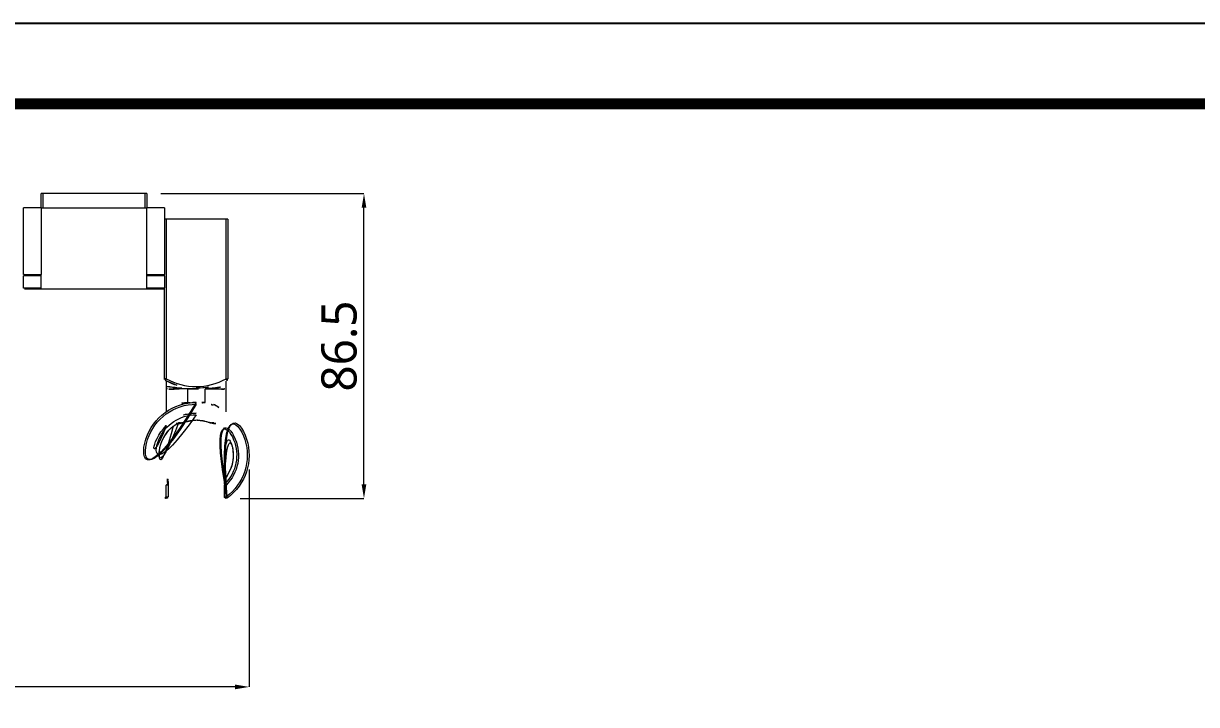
# Model space of a CAD drawing. Extents: x 16296660632 to 16296676586, y -37409619871 to -37409617240.
# Drawn here: x 16296675710.8 to 16296676043.5, y -37409617433.4 to -37409617240.1 of the extents above; entities that cross this region are included whole.
import ezdxf

# ---------------------------------------------------------------- set-up
doc = ezdxf.new("R2010")
doc.units = 0
doc.header["$LTSCALE"] = 10
doc.header["$MEASUREMENT"] = 0
doc.header["$PDMODE"] = 3
doc.header["$PDSIZE"] = -10
doc.layers.get('0').update_dxf_attribs({"linetype": 'CONTINUOUS'})
doc.layers.get('DEFPOINTS').update_dxf_attribs({"linetype": 'CONTINUOUS'})
doc.layers.add('1', color=7, linetype='CONTINUOUS', true_color=0xffffff)
doc.layers.add('尺寸线层', color=3, linetype='CONTINUOUS', lineweight=18, true_color=0x00ff00)
doc.styles.add('Daelim Dimension', font='')
doc.styles.get('Daelim Dimension').set_extended_font_data('NanumGothic')
doc.dimstyles.new('DEFAULT', dxfattribs={"dimscale": 2, "dimtxt": 2, "dimasz": 2, "dimexe": 0, "dimexo": 2, "dimgap": 1, "dimtad": 1, "dimdec": 1, "dimzin": 9, "dimdsep": 46, "dimtxsty": 'Daelim Dimension', "dimcen": 0.5, "dimclrd": 252, "dimclre": 252, "dimclrt": 3, "dimadec": 1, "dimazin": 0, "dimtfac": 1, "dimtdec": 1, "dimtix": 1, "dimtmove": 0, "dimatfit": 3, "dimfxl": 1, "dimtolj": 1, "dimtzin": 1, "dimlwd": 9, "dimlwe": 9, "dimarcsym": 0})

# ---------------------------------------------------------------- blocks, each defined once
blk = doc.blocks.new('*D25')
at = {"layer": 'DEFPOINTS', "color": 0, "transparency": 16777216}
for p in [(16296675774.76297, -37409617362.67672), (16296675504.763201, -37409617365.963226), (16296675504.763201, -37409617428.399132)]:
    blk.add_point(p, dxfattribs=at)
at = {"layer": '尺寸线层', "color": 5, "lineweight": 9, "transparency": 16777216}
for p, q in [((16296675774.76297, -37409617366.67672), (16296675774.76297, -37409617428.399132)), ((16296675504.763201, -37409617369.963226), (16296675504.763201, -37409617428.399132)), ((16296675770.76297, -37409617428.399132), (16296675508.763201, -37409617428.399132))]:
    blk.add_line(p, q, dxfattribs=at)
at = {"layer": '尺寸线层', "color": 5, "transparency": 16777216}
for points in [[(16296675508.763201, -37409617427.732468), (16296675508.763201, -37409617429.065804), (16296675504.763201, -37409617428.399132)], [(16296675770.76297, -37409617427.732468), (16296675770.76297, -37409617429.065804), (16296675774.76297, -37409617428.399132)]]:
    blk.add_solid(points, dxfattribs=at)
at = {"layer": '尺寸线层', "color": 7, "transparency": 16777216, "insert": (16296675639.763081, -37409617421.399132), "char_height": 10, "attachment_point": 5, "style": 'Daelim Dimension'}
blk.add_mtext('\\A1;270', dxfattribs=at)
blk = doc.blocks.new('*D26')
at = {"layer": 'DEFPOINTS', "color": 0, "transparency": 16777216}
for p in [(16296675745.76297, -37409617288.42672), (16296675807.3553, -37409617288.42672), (16296675768.26297, -37409617374.92406)]:
    blk.add_point(p, dxfattribs=at)
at = {"layer": '尺寸线层', "color": 5, "lineweight": 9, "transparency": 16777216}
for p, q in [((16296675749.76297, -37409617288.42672), (16296675807.3553, -37409617288.42672)), ((16296675807.3553, -37409617370.92406), (16296675807.3553, -37409617292.42672)), ((16296675772.26297, -37409617374.92406), (16296675807.3553, -37409617374.92406))]:
    blk.add_line(p, q, dxfattribs=at)
at = {"layer": '尺寸线层', "color": 5, "transparency": 16777216}
for points in [[(16296675806.68864, -37409617292.42672), (16296675808.02197, -37409617292.42672), (16296675807.3553, -37409617288.42672)], [(16296675806.68864, -37409617370.92406), (16296675808.02197, -37409617370.92406), (16296675807.3553, -37409617374.92406)]]:
    blk.add_solid(points, dxfattribs=at)
at = {"layer": '尺寸线层', "color": 7, "transparency": 16777216, "insert": (16296675800.35531, -37409617331.67538), "char_height": 10, "attachment_point": 5, "rotation": 90, "style": 'Daelim Dimension'}
blk.add_mtext('\\A1;86.5', dxfattribs=at)

msp = doc.modelspace()

# ---------------------------------------------------------------- linework, layer by layer
at = {"ltscale": 0.5}
msp.add_lwpolyline([(16296675244.97624, -37409618222.388077), (16296676585.51544, -37409618222.388077), (16296676585.51544, -37409617240.149673), (16296675244.97624, -37409617240.149673)], close=True, dxfattribs=at)
at = {"color": 5, "linetype": 'ByBlock', "lineweight": 200, "const_width": 3.0888}
msp.add_lwpolyline([(16296675266.532339, -37409618180.329514), (16296676563.828329, -37409618180.329514), (16296676563.828329, -37409617262.95591), (16296675266.532339, -37409617262.95591)], close=True, dxfattribs=at)
at = {"layer": '1', "color": 7, "linetype": 'Continuous', "lineweight": 18}
for p, q in [((16296675716.26297, -37409617288.42672), (16296675715.76297, -37409617288.42672)), ((16296675715.76297, -37409617292.42672), (16296675715.76297, -37409617288.42672)), ((16296675745.26297, -37409617288.42672), (16296675716.26297, -37409617288.42672)), ((16296675745.76297, -37409617288.42672), (16296675745.26297, -37409617288.42672)), ((16296675745.76297, -37409617288.42672), (16296675745.76297, -37409617292.42672)), ((16296675715.76297, -37409617292.42672), (16296675710.76297, -37409617292.42672)), ((16296675710.76297, -37409617311.42672), (16296675710.76297, -37409617292.42672)), ((16296675715.76297, -37409617292.42672), (16296675745.76297, -37409617292.42672)), ((16296675750.76297, -37409617292.42672), (16296675745.76297, -37409617292.42672)), ((16296675750.76297, -37409617292.42672), (16296675750.76297, -37409617311.42672)), ((16296675751.26297, -37409617295.67672), (16296675750.76297, -37409617295.67672)), ((16296675768.26297, -37409617295.67672), (16296675751.26297, -37409617295.67672)), ((16296675768.76297, -37409617295.67672), (16296675768.26297, -37409617295.67672)), ((16296675768.76297, -37409617295.67672), (16296675768.76297, -37409617340.973778)), ((16296675710.76297, -37409617311.42672), (16296675715.76297, -37409617311.42672)), ((16296675710.76297, -37409617315.126717), (16296675710.76297, -37409617311.726723)), ((16296675715.76297, -37409617315.42672), (16296675715.76297, -37409617311.42672)), ((16296675745.76297, -37409617315.42672), (16296675745.76297, -37409617311.42672)), ((16296675745.76297, -37409617311.42672), (16296675750.76297, -37409617311.42672)), ((16296675750.76297, -37409617311.726738), (16296675750.76297, -37409617311.427353)), ((16296675750.76297, -37409617311.726723), (16296675750.76297, -37409617315.126717)), ((16296675711.062969, -37409617315.42672), (16296675715.76297, -37409617315.42672)), ((16296675715.76297, -37409617315.42672), (16296675745.76297, -37409617315.42672)), ((16296675745.76297, -37409617315.42672), (16296675750.462971, -37409617315.42672)), ((16296675750.76297, -37409617340.973778), (16296675750.76297, -37409617315.126846)), ((16296675751.26297, -37409617341.662788), (16296675751.26297, -37409617343.121887)), ((16296675751.26297, -37409617343.121887), (16296675751.26297, -37409617343.742317)), ((16296675751.26297, -37409617343.742493), (16296675751.26297, -37409617350.317657)), ((16296675768.26297, -37409617343.121887), (16296675768.26297, -37409617341.61232)), ((16296675768.26297, -37409617343.742317), (16296675768.26297, -37409617343.121887)), ((16296675768.26297, -37409617350.31749), (16296675768.26297, -37409617343.742393)), ((16296675751.76297, -37409617371.133347), (16296675751.76297, -37409617374.424057)), ((16296675767.76297, -37409617374.424057), (16296675767.76297, -37409617371.133339))]:
    msp.add_line(p, q, dxfattribs=at)
at = {"layer": '1', "color": 7, "linetype": 'Continuous', "lineweight": 13}
for p, q in [((16296675716.26297, -37409617288.42672), (16296675716.26297, -37409617292.42672)), ((16296675745.26297, -37409617292.42672), (16296675745.26297, -37409617288.42672)), ((16296675715.76297, -37409617292.42672), (16296675715.76297, -37409617311.42672)), ((16296675745.76297, -37409617311.42672), (16296675745.76297, -37409617292.42672)), ((16296675751.26297, -37409617295.67672), (16296675751.26297, -37409617340.97377)), ((16296675768.26297, -37409617340.973778), (16296675768.26297, -37409617295.67672)), ((16296675715.76297, -37409617311.726723), (16296675710.76297, -37409617311.726723)), ((16296675750.76297, -37409617311.726723), (16296675745.76297, -37409617311.726723)), ((16296675710.76297, -37409617315.126717), (16296675715.76297, -37409617315.126717)), ((16296675745.76297, -37409617315.126717), (16296675750.76297, -37409617315.126717)), ((16296675757.26297, -37409617343.77636), (16296675757.26297, -37409617347.67672)), ((16296675762.26297, -37409617346.499947), (16296675762.26297, -37409617343.776253)), ((16296675768.26297, -37409617340.973778), (16296675768.76297, -37409617340.973778)), ((16296675768.505831, -37409617341.410843), (16296675768.26297, -37409617340.973778)), ((16296675762.26297, -37409617347.67672), (16296675762.26297, -37409617346.499947)), ((16296675751.26297, -37409617371.133499), (16296675751.617359, -37409617370.780907)), ((16296675767.76297, -37409617369.668251), (16296675767.881229, -37409617369.668251)), ((16296675767.90859, -37409617370.780907), (16296675768.26297, -37409617371.133499)), ((16296675751.26297, -37409617374.424057), (16296675751.26297, -37409617371.133499)), ((16296675751.76297, -37409617371.133499), (16296675751.26297, -37409617371.133499)), ((16296675768.26297, -37409617371.133499), (16296675767.76297, -37409617371.133499)), ((16296675768.26297, -37409617371.133499), (16296675768.26297, -37409617374.424057)), ((16296675750.96987, -37409617374.82914), (16296675751.26297, -37409617374.424057)), ((16296675751.26297, -37409617374.424057), (16296675751.76297, -37409617374.424057)), ((16296675767.76297, -37409617374.424057), (16296675768.26297, -37409617374.424057)), ((16296675768.26297, -37409617374.424057), (16296675768.55608, -37409617374.82914))]:
    msp.add_line(p, q, dxfattribs=at)
at = {"layer": '1', "color": 7, "linetype": 'Continuous', "lineweight": 18}
for centre, radius, start, end in [((16296675711.062969, -37409617311.726723), 0.3, 90, 180), ((16296675750.462971, -37409617311.726723), 0.3, 0, 90), ((16296675711.062969, -37409617315.126717), 0.3, 180, 270), ((16296675750.462971, -37409617315.126717), 0.3, 270, 0), ((16296675759.76297, -37409617325.67672), 18, 240.94066182, 270), ((16296675759.76297, -37409617305.548103), 39.128623, 257.453507, 258.48466171), ((16296675759.76297, -37409617325.67672), 18, 270, 270.08513142), ((16296675759.76297, -37409617325.67672), 18, 270.08513142, 299.05933818), ((16296675759.76297, -37409617305.548103), 39.128623, 281.55481643, 282.546493), ((16296675768.26297, -37409617340.973778), 0.5, 299.05933818, 0), ((16296675759.76297, -37409617362.67672), 15, 90, 234.1116025), ((16296675757.26297, -37409617353.67672), 6, 90, 130.32665006), ((16296675759.76297, -37409617362.67672), 15, 89.94656062, 90), ((16296675759.76297, -37409617362.67672), 15, 305.8883975, 89.94656062), ((16296675762.26297, -37409617353.67672), 6, 49.67334994, 90), ((16296675759.76297, -37409617362.67672), 11.490388, 90.0622913, 224.85371875), ((16296675759.76297, -37409617362.67672), 11.490388, 315.14628125, 90), ((16296675759.76297, -37409617362.67672), 10.50594, 128.21175622, 219.43816059), ((16296675759.76297, -37409617362.67672), 10.50594, 320.56217701, 53.03734275), ((16296675751.26297, -37409617374.424057), 0.5, 234.1116025, 0), ((16296675768.26297, -37409617374.424057), 0.5, 180, 305.8883975)]:
    msp.add_arc(centre, radius, start, end, dxfattribs=at)
at = {"layer": '1', "color": 7, "linetype": 'Continuous', "lineweight": 13}
for centre, radius, start, end in [((16296675759.76297, -37409617325.67672), 17.5, 240.94066182, 299.05933818), ((16296675759.76297, -37409617362.67672), 14.5, 89.94656062, 234.1116025), ((16296675759.76297, -37409617362.67672), 11.990292, 90.0622913, 135.1461271), ((16296675757.26297, -37409617353.67672), 5.7, 96.81553013, 114.22260298), ((16296675759.76297, -37409617362.67672), 11.990292, 315.1461271, 90.0622913), ((16296675759.76297, -37409617362.67672), 14.5, 305.8883975, 89.94656062), ((16296675762.26297, -37409617353.67672), 5.7, 65.77739702, 83.20095402), ((16296675759.76297, -37409617362.67672), 10.505998, 118.46000091, 219.43823001), ((16296675759.76297, -37409617362.67672), 11.490388, 90, 90.0622913), ((16296675759.76297, -37409617362.67672), 10.505998, 320.5611547, 61.59486735), ((16296675759.76297, -37409617362.67672), 11.990292, 135.1461271, 224.8538729)]:
    msp.add_arc(centre, radius, start, end, dxfattribs=at)
for major_axis, ratio, start_param, end_param in [((-0.5, -0.000032), 0.0000465171, 4.7123889795, 6.2831853041), ((0.242844, 0.437066), 0.0000225928, 1.570784585, 3.1415824877)]:
    msp.add_ellipse((16296675751.26297, -37409617340.973778), major_axis=major_axis, ratio=ratio, start_param=start_param, end_param=end_param, dxfattribs=at)
at = {"layer": '1', "color": 7, "linetype": 'Continuous', "lineweight": 18}
msp.add_ellipse((16296675751.26297, -37409617340.973778), major_axis=(0.5, 0), ratio=0.9999999989, start_param=3.1415926536, end_param=4.2052088473, dxfattribs=at)
at = {"layer": '1', "color": 7, "linetype": 'Continuous', "lineweight": 13}
for points in [[(16296675751.26302, -37409617343.121758), (16296675751.92967, -37409617343.238403), (16296675753.2649, -37409617343.440224), (16296675755.267879, -37409617343.655571), (16296675756.59922, -37409617343.744377), (16296675757.262991, -37409617343.776123)], [(16296675754.76527, -37409617353.435562), (16296675754.76231, -37409617353.437157), (16296675754.75935, -37409617353.438759), (16296675754.75638, -37409617353.440338)]]:
    msp.add_open_spline(points, degree=3, dxfattribs=at)
at = {"layer": '1', "color": 7, "linetype": 'Continuous', "lineweight": 18}
for points, knots in [([(16296675757.263, -37409617343.776253), (16296675757.023849, -37409617343.764832), (16296675756.78862, -37409617343.75766), (16296675756.32543, -37409617343.750687), (16296675756.097481, -37409617343.750893), (16296675755.76091, -37409617343.755814), (16296675755.64962, -37409617343.758217), (16296675755.511629, -37409617343.762077), (16296675755.4841, -37409617343.762894), (16296675755.42934, -37409617343.764603), (16296675755.347601, -37409617343.767273), (16296675755.267031, -37409617343.770264), (16296675755.00103, -37409617343.780907), (16296675754.796341, -37409617343.791481), (16296675754.40214, -37409617343.814743), (16296675754.212629, -37409617343.827408), (16296675753.98494, -37409617343.843277), (16296675753.939911, -37409617343.846458), (16296675753.85124, -37409617343.852737), (16296675753.720181, -37409617343.862083), (16296675753.594749, -37409617343.87101), (16296675753.35107, -37409617343.88797), (16296675753.19817, -37409617343.898079), (16296675752.982189, -37409617343.910027), (16296675752.91243, -37409617343.913483), (16296675752.811069, -37409617343.917664), (16296675752.777821, -37409617343.9189), (16296675752.71241, -37409617343.921013), (16296675752.6803, -37409617343.921883), (16296675752.52306, -37409617343.925293), (16296675752.407459, -37409617343.924927), (16296675752.1947, -37409617343.916687), (16296675752.097549, -37409617343.908836), (16296675751.97316, -37409617343.89167), (16296675751.93878, -37409617343.886017), (16296675751.90575, -37409617343.879623)], [0, 0, 0, 0, 0.0961191832, 0.0961191832, 0.1922383664, 0.1922383664, 0.240297958, 0.240297958, 0.2523128559, 0.2523128559, 0.2643277538, 0.2883575496, 0.2883575496, 0.3844767328, 0.3844767328, 0.480595916, 0.480595916, 0.5046257118, 0.5046257118, 0.5286555076, 0.5767150992, 0.5767150992, 0.6728342824, 0.6728342824, 0.7208938739, 0.7208938739, 0.7449236697, 0.7449236697, 0.7689534655, 0.7689534655, 0.8650726487, 0.8650726487, 0.9611918319, 0.9611918319, 1, 1, 1, 1]), ([(16296675762.26297, -37409617343.776253), (16296675762.502119, -37409617343.764832), (16296675762.73735, -37409617343.75766), (16296675763.200541, -37409617343.750687), (16296675763.42849, -37409617343.750893), (16296675763.765051, -37409617343.755814), (16296675763.87635, -37409617343.758217), (16296675764.01433, -37409617343.762077), (16296675764.04187, -37409617343.762894), (16296675764.09663, -37409617343.764603), (16296675764.17836, -37409617343.767273), (16296675764.25893, -37409617343.770264), (16296675764.524929, -37409617343.780907), (16296675764.72962, -37409617343.791481), (16296675765.123819, -37409617343.814743), (16296675765.31333, -37409617343.827408), (16296675765.541019, -37409617343.843277), (16296675765.58605, -37409617343.846458), (16296675765.674721, -37409617343.852737), (16296675765.80578, -37409617343.862083), (16296675765.93121, -37409617343.87101), (16296675766.174891, -37409617343.88797), (16296675766.327789, -37409617343.898079), (16296675766.54376, -37409617343.910027), (16296675766.61352, -37409617343.913483), (16296675766.71489, -37409617343.917664), (16296675766.748131, -37409617343.9189), (16296675766.81354, -37409617343.921013), (16296675766.845659, -37409617343.921883), (16296675767.00289, -37409617343.925293), (16296675767.11849, -37409617343.924927), (16296675767.331249, -37409617343.916687), (16296675767.4284, -37409617343.908836), (16296675767.55784, -37409617343.890968), (16296675767.596861, -37409617343.884407), (16296675767.6341, -37409617343.876846)], [0, 0, 0, 0, 0.0955954285, 0.0955954285, 0.191190857, 0.191190857, 0.2389885713, 0.2389885713, 0.2509379998, 0.2509379998, 0.2628874284, 0.2867862855, 0.2867862855, 0.382381714, 0.382381714, 0.4779771425, 0.4779771425, 0.5018759997, 0.5018759997, 0.5257748568, 0.5735725711, 0.5735725711, 0.6691679996, 0.6691679996, 0.7169657138, 0.7169657138, 0.7408645709, 0.7408645709, 0.7647634281, 0.7647634281, 0.8603588566, 0.8603588566, 0.9559542851, 0.9559542851, 1, 1, 1, 1]), ([(16296675758.06752, -37409617347.772453), (16296675758.058519, -37409617347.770287), (16296675758.04052, -37409617347.765961), (16296675758.013439, -37409617347.75975), (16296675757.9863, -37409617347.753738), (16296675757.959101, -37409617347.747963), (16296675757.93182, -37409617347.742393), (16296675757.90449, -37409617347.737053), (16296675757.87709, -37409617347.731934), (16296675757.84964, -37409617347.727028), (16296675757.82213, -37409617347.722359), (16296675757.794559, -37409617347.717911), (16296675757.766939, -37409617347.713692), (16296675757.739269, -37409617347.709686), (16296675757.71155, -37409617347.705917), (16296675757.683781, -37409617347.702377), (16296675757.65597, -37409617347.699074), (16296675757.62812, -37409617347.695976), (16296675757.60022, -37409617347.69313), (16296675757.57229, -37409617347.690498), (16296675757.54431, -37409617347.688103), (16296675757.5163, -37409617347.685928), (16296675757.48826, -37409617347.683983), (16296675757.46019, -37409617347.682266), (16296675757.432091, -37409617347.680794), (16296675757.403959, -37409617347.679527), (16296675757.375799, -37409617347.678497), (16296675757.34763, -37409617347.677696), (16296675757.319429, -37409617347.677139), (16296675757.29121, -37409617347.676781), (16296675757.27239, -37409617347.676743), (16296675757.26297, -37409617347.67672)], [0, 0, 0, 0, 0.0341178417, 0.0682664565, 0.1024453355, 0.136653967, 0.1708918357, 0.2051584237, 0.2394532103, 0.2737756727, 0.3081252855, 0.3425015216, 0.376903852, 0.4113317462, 0.4457846725, 0.480262098, 0.5147634888, 0.5492883103, 0.5838360278, 0.6184061058, 0.6529980091, 0.6876112024, 0.7222451509, 0.7568993202, 0.7915731767, 0.8262661876, 0.8609778213, 0.8957075475, 0.9304548372, 0.9652191632, 1, 1, 1, 1]), ([(16296675762.26297, -37409617347.67672), (16296675762.253559, -37409617347.676743), (16296675762.234739, -37409617347.676781), (16296675762.20652, -37409617347.677139), (16296675762.17832, -37409617347.677696), (16296675762.150141, -37409617347.678497), (16296675762.121981, -37409617347.679527), (16296675762.093849, -37409617347.680794), (16296675762.06575, -37409617347.682266), (16296675762.03768, -37409617347.683983), (16296675762.00963, -37409617347.685928), (16296675761.981621, -37409617347.688103), (16296675761.95365, -37409617347.690498), (16296675761.925711, -37409617347.69313), (16296675761.89782, -37409617347.695976), (16296675761.869961, -37409617347.699074), (16296675761.84215, -37409617347.702377), (16296675761.814381, -37409617347.705917), (16296675761.786659, -37409617347.709686), (16296675761.758989, -37409617347.713692), (16296675761.731371, -37409617347.717911), (16296675761.7038, -37409617347.722359), (16296675761.676291, -37409617347.727028), (16296675761.64884, -37409617347.731934), (16296675761.621441, -37409617347.737053), (16296675761.59411, -37409617347.742393), (16296675761.566839, -37409617347.747963), (16296675761.539631, -37409617347.753738), (16296675761.512489, -37409617347.75975), (16296675761.485411, -37409617347.765961), (16296675761.467409, -37409617347.770287), (16296675761.45841, -37409617347.772453)], [0, 0, 0, 0, 0.034781671, 0.0695467716, 0.1042947763, 0.1390251578, 0.1737373872, 0.208430934, 0.2431052667, 0.2777598525, 0.3123941577, 0.347007648, 0.3815997885, 0.416170044, 0.4507178792, 0.485242759, 0.5197441482, 0.5542215126, 0.5886743183, 0.6231020325, 0.6575041234, 0.6918800606, 0.7262293152, 0.7605513602, 0.7948456705, 0.829111723, 0.8633489973, 0.8975569756, 0.9317351428, 0.9658829872, 1, 1, 1, 1]), ([(16296675754.76527, -37409617353.435562), (16296675754.84564, -37409617353.441704), (16296675755.010521, -37409617353.45433), (16296675755.26948, -37409617353.473701), (16296675755.451191, -37409617353.487007), (16296675755.545019, -37409617353.49382)], [0, 0, 0, 0, 0.3266385549, 0.6604230523, 1, 1, 1, 1]), ([(16296675764.76071, -37409617353.435593), (16296675764.68569, -37409617353.441307), (16296675764.52523, -37409617353.453453), (16296675764.26689, -37409617353.472816), (16296675764.079729, -37409617353.486641), (16296675763.980909, -37409617353.493813)], [0, 0, 0, 0, 0.3048722483, 0.642373402, 1, 1, 1, 1]), ([(16296675751.76297, -37409617369.668251), (16296675751.76297, -37409617369.6399), (16296675751.76054, -37409617369.611183), (16296675751.750669, -37409617369.554291), (16296675751.743219, -37409617369.526123), (16296675751.723579, -37409617369.471611), (16296675751.711399, -37409617369.445267), (16296675751.68301, -37409617369.395554), (16296675751.666809, -37409617369.372147), (16296675751.64909, -37409617369.350609)], [0, 0, 0, 0, 0.25, 0.25, 0.5, 0.5, 0.75, 0.75, 1, 1, 1, 1]), ([(16296675751.75366, -37409617371.02066), (16296675751.753851, -37409617370.956772), (16296675751.754169, -37409617370.849503), (16296675751.754601, -37409617370.704178), (16296675751.75495, -37409617370.584846), (16296675751.755289, -37409617370.470047), (16296675751.755619, -37409617370.353203), (16296675751.755951, -37409617370.236191), (16296675751.756269, -37409617370.12265), (16296675751.75663, -37409617369.994682), (16296675751.757099, -37409617369.818336), (16296675751.75749, -37409617369.675484), (16296675751.75773, -37409617369.586632)], [0, 0, 0, 0, 0.1402464769, 0.2340038513, 0.3138146957, 0.3959301105, 0.4781594838, 0.5603888667, 0.6408142888, 0.7138029424, 0.8237950754, 1, 1, 1, 1]), ([(16296675767.768221, -37409617369.586632), (16296675767.768511, -37409617369.690697), (16296675767.76899, -37409617369.868797), (16296675767.7696, -37409617370.092278), (16296675767.770109, -37409617370.275429), (16296675767.770691, -37409617370.472343), (16296675767.77146, -37409617370.731949), (16296675767.77202, -37409617370.927689), (16296675767.772341, -37409617371.037231)], [0, 0, 0, 0, 0.2040467849, 0.353223789, 0.4524795453, 0.5798899996, 0.7623968295, 1, 1, 1, 1])]:
    msp.add_open_spline(points, degree=3, knots=knots, dxfattribs=at)
for points, degree in [([(16296675757.263, -37409617343.776253), (16296675758.096331, -37409617343.816002), (16296675759.762991, -37409617343.855324), (16296675761.42964, -37409617343.816002), (16296675762.26297, -37409617343.776253)], 3), ([(16296675759.76297, -37409617347.67672), (16296675758.915831, -37409617347.67672), (16296675758.068661, -37409617347.67672), (16296675757.26297, -37409617347.67672)], 3), ([(16296675762.26297, -37409617347.67672), (16296675761.45727, -37409617347.67672), (16296675760.61013, -37409617347.67672), (16296675759.76297, -37409617347.67672)], 3), ([(16296675754.055861, -37409617353.661392), (16296675754.8969, -37409617353.668518)], 1), ([(16296675764.628981, -37409617353.66851), (16296675765.469999, -37409617353.661377)], 1), ([(16296675764.76071, -37409617353.435593), (16296675764.762051, -37409617353.436317), (16296675764.76475, -37409617353.437813), (16296675764.768761, -37409617353.440002), (16296675764.771441, -37409617353.44146), (16296675764.772791, -37409617353.442192)], 3), ([(16296675751.76297, -37409617371.133347), (16296675751.76297, -37409617370.979134), (16296675751.76297, -37409617370.664757), (16296675751.76297, -37409617370.176697), (16296675751.76297, -37409617369.839653), (16296675751.76297, -37409617369.668373)], 3), ([(16296675767.76297, -37409617369.668373), (16296675767.76297, -37409617369.839653), (16296675767.76297, -37409617370.17672), (16296675767.76297, -37409617370.664787), (16296675767.76297, -37409617370.979141), (16296675767.76297, -37409617371.133339)], 3), ([(16296675751.753611, -37409617371.037231), (16296675751.75366, -37409617371.02066)], 1)]:
    msp.add_open_spline(points, degree=degree, dxfattribs=at)
at = {"layer": '1', "color": 7, "linetype": 'Continuous', "lineweight": 13}
for points, knots in [([(16296675762.262991, -37409617343.776123), (16296675762.92668, -37409617343.744377), (16296675764.257931, -37409617343.655586), (16296675766.261589, -37409617343.440163), (16296675767.59651, -37409617343.238373), (16296675768.26293, -37409617343.121758)], [0, 0, 0, 0, 0.3333306048, 0.6666653024, 1, 1, 1, 1]), ([(16296675759.76297, -37409617352.694504), (16296675759.5991, -37409617352.694511), (16296675759.43524, -37409617352.69825), (16296675759.11194, -37409617352.713051), (16296675758.952459, -37409617352.724022), (16296675758.6415, -37409617352.752052), (16296675758.49016, -37409617352.769127), (16296675758.19799, -37409617352.807961), (16296675758.057119, -37409617352.829689), (16296675757.65296, -37409617352.899452), (16296675757.40797, -37409617352.952057), (16296675756.969259, -37409617353.058197), (16296675756.77528, -37409617353.111862), (16296675756.434231, -37409617353.212547), (16296675756.287149, -37409617353.259621), (16296675756.098, -37409617353.321968), (16296675756.04018, -37409617353.341347), (16296675755.934521, -37409617353.376961), (16296675755.83885, -37409617353.409439), (16296675755.76226, -37409617353.435097), (16296675755.69478, -37409617353.457077), (16296675755.665581, -37409617353.466232), (16296675755.591311, -37409617353.487961), (16296675755.559589, -37409617353.49485), (16296675755.545019, -37409617353.49382)], [0, 0, 0, 0, 0.0625, 0.0625, 0.125, 0.125, 0.1875, 0.1875, 0.25, 0.25, 0.375, 0.375, 0.5, 0.5, 0.625, 0.625, 0.6875, 0.6875, 0.75, 0.8125, 0.8125, 0.875, 0.875, 1, 1, 1, 1]), ([(16296675763.980909, -37409617353.493813), (16296675763.966339, -37409617353.494843), (16296675763.934629, -37409617353.487953), (16296675763.86035, -37409617353.466217), (16296675763.83115, -37409617353.457077), (16296675763.76367, -37409617353.435097), (16296675763.68708, -37409617353.409431), (16296675763.59141, -37409617353.376953), (16296675763.485741, -37409617353.341347), (16296675763.427931, -37409617353.32196), (16296675763.23877, -37409617353.259613), (16296675763.09169, -37409617353.212532), (16296675762.750641, -37409617353.111847), (16296675762.55665, -37409617353.058189), (16296675762.227631, -37409617352.978592), (16296675762.111561, -37409617352.952187), (16296675761.86685, -37409617352.900978), (16296675761.738239, -37409617352.87619), (16296675761.468821, -37409617352.829689), (16296675761.32794, -37409617352.807961), (16296675761.035761, -37409617352.769127), (16296675760.88443, -37409617352.752037), (16296675760.573481, -37409617352.724022), (16296675760.41399, -37409617352.713051), (16296675760.17152, -37409617352.70195), (16296675760.09016, -37409617352.69915), (16296675759.926849, -37409617352.695427), (16296675759.84491, -37409617352.694504), (16296675759.76297, -37409617352.694504)], [0, 0, 0, 0, 0.125, 0.125, 0.1875, 0.1875, 0.25, 0.3125, 0.3125, 0.375, 0.375, 0.5, 0.5, 0.625, 0.625, 0.6875, 0.6875, 0.75, 0.75, 0.8125, 0.8125, 0.875, 0.875, 0.9375, 0.9375, 0.96875, 0.96875, 1, 1, 1, 1]), ([(16296675751.64909, -37409617369.350609), (16296675751.64777, -37409617369.408058), (16296675751.643391, -37409617369.598732), (16296675751.63592, -37409617369.930344), (16296675751.62665, -37409617370.350159), (16296675751.62044, -37409617370.634979), (16296675751.617331, -37409617370.780884)], [0, 0, 0, 0, 0.1143205717, 0.3822200241, 0.6796761352, 1, 1, 1, 1]), ([(16296675767.908609, -37409617370.780891), (16296675767.9055, -37409617370.634804), (16296675767.89934, -37409617370.353233), (16296675767.890301, -37409617369.942917), (16296675767.88283, -37409617369.611977), (16296675767.878401, -37409617369.41803), (16296675767.87686, -37409617369.350616)], [0, 0, 0, 0, 0.320719789, 0.6107773172, 0.8658421915, 1, 1, 1, 1])]:
    msp.add_open_spline(points, degree=3, knots=knots, dxfattribs=at)
for points, weights in [([(16296675755.545019, -37409617353.49382), (16296675755.282181, -37409617353.614807), (16296675754.999571, -37409617353.676727), (16296675754.71027, -37409617353.676712)], [1.01169875245, 0.996097408195, 0.996100416429, 1.01170777716]), ([(16296675763.980909, -37409617353.49382), (16296675764.243401, -37409617353.614647), (16296675764.525921, -37409617353.67672), (16296675764.81551, -37409617353.67672)], [1.01549365965, 0.997537435962, 0.995188853227, 1.00844791144])]:
    msp.add_rational_spline(points, weights, degree=3, dxfattribs=at)
at = {"layer": '1', "color": 7, "linetype": 'Continuous', "lineweight": 18}
for points, weights in [([(16296675751.617331, -37409617370.780884), (16296675751.711809, -37409617370.875763), (16296675751.76293, -37409617370.999481), (16296675751.76297, -37409617371.133347)], [1.03934037319, 0.986913240228, 0.98688655586, 1.03926032008]), ([(16296675767.76297, -37409617371.133339), (16296675767.76302, -37409617370.999474), (16296675767.81414, -37409617370.875763), (16296675767.908609, -37409617370.780891)], [1.03925810597, 0.986887308737, 0.98691397825, 1.03933811451])]:
    msp.add_rational_spline(points, weights, degree=3, dxfattribs=at)

# ---------------------------------------------------------------- dimensions: what is measured, and where the dimension line sits
at = {"layer": '尺寸线层', "color": 5}
dim = msp.add_linear_dim(base=(16296675807.355301, -37409617288.42672), p1=(16296675768.26297, -37409617374.924057), p2=(16296675745.76297, -37409617288.42672), angle=90, dimstyle='DEFAULT', override={"dimtxt": 5, "dimclrd": 5, "dimclre": 5, "dimclrt": 7}, dxfattribs=at)
dim.commit()
dim.dimension.update_dxf_attribs({"geometry": '*D26', "text_midpoint": (16296675800.35531, -37409617331.675377)})
dim = msp.add_linear_dim(base=(16296675504.763201, -37409617428.399132), p1=(16296675774.76297, -37409617362.67672), p2=(16296675504.763201, -37409617365.963226), dimstyle='DEFAULT', override={"dimtxt": 5, "dimclrd": 5, "dimclre": 5, "dimclrt": 7}, dxfattribs=at)
dim.commit()
dim.dimension.update_dxf_attribs({"geometry": '*D25', "text_midpoint": (16296675639.763081, -37409617421.399132)})

doc.saveas('drawing.dxf')
